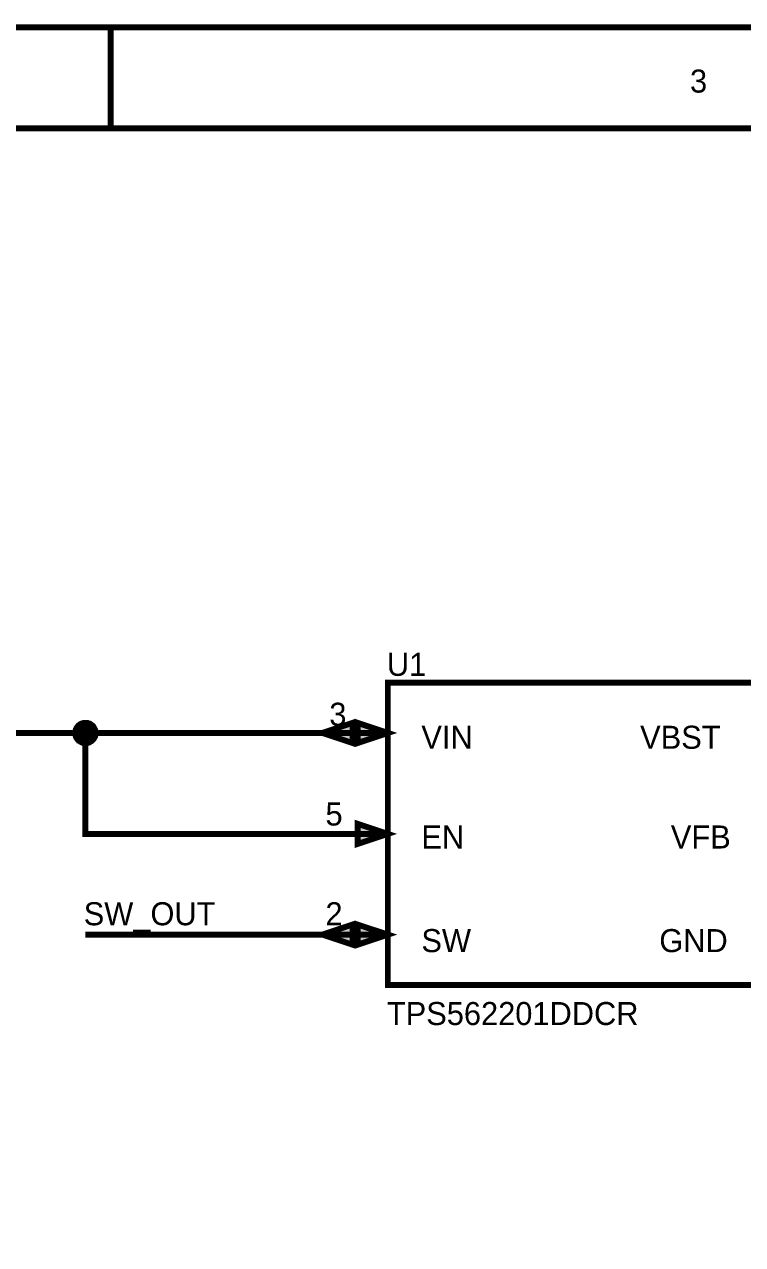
# Model space of a CAD drawing. Header units: inches. Extents: x 0 to 9.5, y -0.61 to 7.51.
# Drawn here: x 4.579 to 6.004, y 5.085 to 7.506 of the extents above; entities that cross this region are included whole.
import ezdxf

# ---------------------------------------------------------------- set-up
doc = ezdxf.new("R2010")
doc.units = ezdxf.units.IN
doc.header["$MEASUREMENT"] = 0
doc.layers.add('Sheet', color=255, linetype='Continuous')

msp = doc.modelspace()

# ---------------------------------------------------------------- linework, layer by layer
at = {"layer": 'Sheet'}
for points, const_width in [([(0.0014, 7.5), (9.499, 7.5), (9.499, 0), (0.0014, 0), (0.0014, 7.5)], 0.0118), ([(0.0014, 7.5), (0.0014, 0), (9.499, 0), (9.499, 7.5), (0.0014, 7.5), (0.0014, 7.5)], 0.0039), ([(0.2012, 7.2997), (9.2992, 7.2997), (9.2992, 0.1999), (0.2012, 0.1999), (0.2012, 7.2997)], 0.0118), ([(0.2012, 7.2997), (0.2012, 0.1999), (9.2992, 0.1999), (9.2992, 7.2997), (0.2012, 7.2997), (0.2012, 7.2997)], 0.0039), ([(5.3, 6.1999), (6.0997, 6.1999), (6.0997, 5.5998), (5.3, 5.5998), (5.3, 6.1999)], 0.0118), ([(5.3, 6.1999), (5.3, 5.5998), (6.0997, 5.5998), (6.0997, 6.1999), (5.3, 6.1999), (5.3, 6.1999)], 0.0039), ([(5.23, 6.1199), (5.23, 6.0799), (5.1701, 6.0999), (5.23, 6.1199)], 0.0118), ([(5.24, 6.1199), (5.3, 6.0999), (5.24, 6.0799), (5.24, 6.1199)], 0.0118), ([(5.23, 6.1199), (5.23, 6.0799), (5.1701, 6.0999), (5.23, 6.1199)], 0.0039), ([(5.24, 6.1199), (5.3, 6.0999), (5.24, 6.0799), (5.24, 6.1199)], 0.0039), ([(5.24, 5.9196), (5.3, 5.8996), (5.24, 5.8796), (5.24, 5.9196)], 0.0118), ([(5.24, 5.9196), (5.3, 5.8996), (5.24, 5.8796), (5.24, 5.9196)], 0.0039), ([(5.23, 5.7197), (5.23, 5.6797), (5.1701, 5.6997), (5.23, 5.7197)], 0.0118), ([(5.23, 5.7197), (5.23, 5.6797), (5.1701, 5.6997), (5.23, 5.7197)], 0.0039), ([(5.24, 5.7197), (5.3, 5.6997), (5.24, 5.6797), (5.24, 5.7197)], 0.0118), ([(5.24, 5.7197), (5.3, 5.6997), (5.24, 5.6797), (5.24, 5.7197)], 0.0039)]:
    msp.add_lwpolyline(points, close=True, dxfattribs=dict(at, const_width=const_width))
for points, const_width in [([(4.75, 7.5), (4.75, 7.2997)], 0.0118), ([(4.6801, 6.0999), (4.6801, 6.1009), (4.6801, 6.1018), (4.6801, 6.1028), (4.6805, 6.1037), (4.6805, 6.1047), (4.681, 6.1056), (4.6815, 6.1066), (4.6815, 6.1076), (4.682, 6.1085), (4.6824, 6.1095), (4.6829, 6.1104), (4.6834, 6.1109), (4.6839, 6.1118), (4.6848, 6.1128), (4.6853, 6.1133), (4.6858, 6.1142), (4.6867, 6.1147), (4.6872, 6.1152), (4.6882, 6.1161), (4.6891, 6.1166), (4.6896, 6.1171), (4.6905, 6.1175), (4.6915, 6.118), (4.6924, 6.1185), (4.6934, 6.1185), (4.6943, 6.119), (4.6953, 6.1194), (4.6962, 6.1194), (4.6972, 6.1199), (4.6981, 6.1199), (4.6991, 6.1199), (4.7, 6.1199)], 0.0118), ([(4.6801, 6.0999), (4.6801, 6.1009), (4.6801, 6.1018), (4.6801, 6.1028), (4.6805, 6.1037), (4.6805, 6.1047), (4.681, 6.1056), (4.6815, 6.1066), (4.6815, 6.1076), (4.682, 6.1085), (4.6824, 6.1095), (4.6829, 6.1104), (4.6834, 6.1109), (4.6839, 6.1118), (4.6848, 6.1128), (4.6853, 6.1133), (4.6858, 6.1142), (4.6867, 6.1147), (4.6872, 6.1152), (4.6882, 6.1161), (4.6891, 6.1166), (4.6896, 6.1171), (4.6905, 6.1175), (4.6915, 6.118), (4.6924, 6.1185), (4.6934, 6.1185), (4.6943, 6.119), (4.6953, 6.1194), (4.6962, 6.1194), (4.6972, 6.1199), (4.6981, 6.1199), (4.6991, 6.1199), (4.7, 6.1199)], 0.0118), ([(4.6801, 6.0999), (4.6801, 6.1009), (4.6801, 6.1018), (4.6801, 6.1028), (4.6805, 6.1037), (4.6805, 6.1047), (4.681, 6.1056), (4.6815, 6.1066), (4.6815, 6.1076), (4.682, 6.1085), (4.6824, 6.1095), (4.6829, 6.1104), (4.6834, 6.1109), (4.6839, 6.1118), (4.6848, 6.1128), (4.6853, 6.1133), (4.6858, 6.1142), (4.6867, 6.1147), (4.6872, 6.1152), (4.6882, 6.1161), (4.6891, 6.1166), (4.6896, 6.1171), (4.6905, 6.1175), (4.6915, 6.118), (4.6924, 6.1185), (4.6934, 6.1185), (4.6943, 6.119), (4.6953, 6.1194), (4.6962, 6.1194), (4.6972, 6.1199), (4.6981, 6.1199), (4.6991, 6.1199), (4.7, 6.1199)], 0.0118), ([(4.6801, 6.0999), (4.6801, 6.1009), (4.6801, 6.1018), (4.6801, 6.1028), (4.6805, 6.1037), (4.6805, 6.1047), (4.681, 6.1056), (4.6815, 6.1066), (4.6815, 6.1076), (4.682, 6.1085), (4.6824, 6.1095), (4.6829, 6.1104), (4.6834, 6.1109), (4.6839, 6.1118), (4.6848, 6.1128), (4.6853, 6.1133), (4.6858, 6.1142), (4.6867, 6.1147), (4.6872, 6.1152), (4.6882, 6.1161), (4.6891, 6.1166), (4.6896, 6.1171), (4.6905, 6.1175), (4.6915, 6.118), (4.6924, 6.1185), (4.6934, 6.1185), (4.6943, 6.119), (4.6953, 6.1194), (4.6962, 6.1194), (4.6972, 6.1199), (4.6981, 6.1199), (4.6991, 6.1199), (4.7, 6.1199)], 0.0118), ([(4.7, 6.1199), (4.7, 6.1199)], 0.0118), ([(4.7, 6.1199), (4.701, 6.1199), (4.7019, 6.1199), (4.7034, 6.1199), (4.7043, 6.1194), (4.7053, 6.1194), (4.7062, 6.119), (4.7072, 6.1185), (4.7081, 6.1185), (4.7091, 6.118), (4.7096, 6.1175), (4.7105, 6.1171), (4.7115, 6.1166), (4.7119, 6.1161), (4.7129, 6.1152), (4.7138, 6.1147), (4.7143, 6.1142), (4.7148, 6.1133), (4.7157, 6.1128), (4.7162, 6.1118), (4.7167, 6.1109), (4.7172, 6.1104), (4.7176, 6.1095), (4.7181, 6.1085), (4.7186, 6.1076), (4.7191, 6.1066), (4.7191, 6.1056), (4.7196, 6.1047), (4.7196, 6.1037), (4.72, 6.1028), (4.72, 6.1018), (4.72, 6.1009), (4.72, 6.0999)], 0.0118), ([(4.7, 6.1199), (4.7, 6.1199)], 0.0118), ([(4.7, 6.1199), (4.701, 6.1199), (4.7019, 6.1199), (4.7034, 6.1199), (4.7043, 6.1194), (4.7053, 6.1194), (4.7062, 6.119), (4.7072, 6.1185), (4.7081, 6.1185), (4.7091, 6.118), (4.7096, 6.1175), (4.7105, 6.1171), (4.7115, 6.1166), (4.7119, 6.1161), (4.7129, 6.1152), (4.7138, 6.1147), (4.7143, 6.1142), (4.7148, 6.1133), (4.7157, 6.1128), (4.7162, 6.1118), (4.7167, 6.1109), (4.7172, 6.1104), (4.7176, 6.1095), (4.7181, 6.1085), (4.7186, 6.1076), (4.7191, 6.1066), (4.7191, 6.1056), (4.7196, 6.1047), (4.7196, 6.1037), (4.72, 6.1028), (4.72, 6.1018), (4.72, 6.1009), (4.72, 6.0999)], 0.0118), ([(4.7, 6.1199), (4.7, 6.1199)], 0.0118), ([(4.7, 6.1199), (4.701, 6.1199), (4.7019, 6.1199), (4.7034, 6.1199), (4.7043, 6.1194), (4.7053, 6.1194), (4.7062, 6.119), (4.7072, 6.1185), (4.7081, 6.1185), (4.7091, 6.118), (4.7096, 6.1175), (4.7105, 6.1171), (4.7115, 6.1166), (4.7119, 6.1161), (4.7129, 6.1152), (4.7138, 6.1147), (4.7143, 6.1142), (4.7148, 6.1133), (4.7157, 6.1128), (4.7162, 6.1118), (4.7167, 6.1109), (4.7172, 6.1104), (4.7176, 6.1095), (4.7181, 6.1085), (4.7186, 6.1076), (4.7191, 6.1066), (4.7191, 6.1056), (4.7196, 6.1047), (4.7196, 6.1037), (4.72, 6.1028), (4.72, 6.1018), (4.72, 6.1009), (4.72, 6.0999)], 0.0118), ([(4.7, 6.1199), (4.7, 6.1199)], 0.0118), ([(4.7, 6.1199), (4.701, 6.1199), (4.7019, 6.1199), (4.7034, 6.1199), (4.7043, 6.1194), (4.7053, 6.1194), (4.7062, 6.119), (4.7072, 6.1185), (4.7081, 6.1185), (4.7091, 6.118), (4.7096, 6.1175), (4.7105, 6.1171), (4.7115, 6.1166), (4.7119, 6.1161), (4.7129, 6.1152), (4.7138, 6.1147), (4.7143, 6.1142), (4.7148, 6.1133), (4.7157, 6.1128), (4.7162, 6.1118), (4.7167, 6.1109), (4.7172, 6.1104), (4.7176, 6.1095), (4.7181, 6.1085), (4.7186, 6.1076), (4.7191, 6.1066), (4.7191, 6.1056), (4.7196, 6.1047), (4.7196, 6.1037), (4.72, 6.1028), (4.72, 6.1018), (4.72, 6.1009), (4.72, 6.0999)], 0.0118), ([(4.7, 6.0999), (4.2005, 6.0999), (3.8004, 6.0999), (3.5007, 6.0999)], 0.0118), ([(4.7, 6.0799), (4.6991, 6.0799), (4.6981, 6.0799), (4.6972, 6.0799), (4.6962, 6.0804), (4.6953, 6.0804), (4.6943, 6.0809), (4.6934, 6.0809), (4.6924, 6.0814), (4.6915, 6.0819), (4.6905, 6.0823), (4.6896, 6.0828), (4.6891, 6.0833), (4.6882, 6.0838), (4.6872, 6.0842), (4.6867, 6.0852), (4.6858, 6.0857), (4.6853, 6.0861), (4.6848, 6.0871), (4.6839, 6.088), (4.6834, 6.0885), (4.6829, 6.0895), (4.6824, 6.0904), (4.682, 6.0909), (4.6815, 6.0918), (4.6815, 6.0928), (4.681, 6.0938), (4.6805, 6.0947), (4.6805, 6.0957), (4.6801, 6.0966), (4.6801, 6.098), (4.6801, 6.099), (4.6801, 6.0999)], 0.0118), ([(4.6801, 6.0999), (4.6801, 6.0999)], 0.0118), ([(4.7, 6.0799), (4.6991, 6.0799), (4.6981, 6.0799), (4.6972, 6.0799), (4.6962, 6.0804), (4.6953, 6.0804), (4.6943, 6.0809), (4.6934, 6.0809), (4.6924, 6.0814), (4.6915, 6.0819), (4.6905, 6.0823), (4.6896, 6.0828), (4.6891, 6.0833), (4.6882, 6.0838), (4.6872, 6.0842), (4.6867, 6.0852), (4.6858, 6.0857), (4.6853, 6.0861), (4.6848, 6.0871), (4.6839, 6.088), (4.6834, 6.0885), (4.6829, 6.0895), (4.6824, 6.0904), (4.682, 6.0909), (4.6815, 6.0918), (4.6815, 6.0928), (4.681, 6.0938), (4.6805, 6.0947), (4.6805, 6.0957), (4.6801, 6.0966), (4.6801, 6.098), (4.6801, 6.099), (4.6801, 6.0999)], 0.0118), ([(4.6801, 6.0999), (4.6801, 6.0999)], 0.0118), ([(4.7, 6.0799), (4.6991, 6.0799), (4.6981, 6.0799), (4.6972, 6.0799), (4.6962, 6.0804), (4.6953, 6.0804), (4.6943, 6.0809), (4.6934, 6.0809), (4.6924, 6.0814), (4.6915, 6.0819), (4.6905, 6.0823), (4.6896, 6.0828), (4.6891, 6.0833), (4.6882, 6.0838), (4.6872, 6.0842), (4.6867, 6.0852), (4.6858, 6.0857), (4.6853, 6.0861), (4.6848, 6.0871), (4.6839, 6.088), (4.6834, 6.0885), (4.6829, 6.0895), (4.6824, 6.0904), (4.682, 6.0909), (4.6815, 6.0918), (4.6815, 6.0928), (4.681, 6.0938), (4.6805, 6.0947), (4.6805, 6.0957), (4.6801, 6.0966), (4.6801, 6.098), (4.6801, 6.099), (4.6801, 6.0999)], 0.0118), ([(4.6801, 6.0999), (4.6801, 6.0999)], 0.0118), ([(4.7, 6.0799), (4.6991, 6.0799), (4.6981, 6.0799), (4.6972, 6.0799), (4.6962, 6.0804), (4.6953, 6.0804), (4.6943, 6.0809), (4.6934, 6.0809), (4.6924, 6.0814), (4.6915, 6.0819), (4.6905, 6.0823), (4.6896, 6.0828), (4.6891, 6.0833), (4.6882, 6.0838), (4.6872, 6.0842), (4.6867, 6.0852), (4.6858, 6.0857), (4.6853, 6.0861), (4.6848, 6.0871), (4.6839, 6.088), (4.6834, 6.0885), (4.6829, 6.0895), (4.6824, 6.0904), (4.682, 6.0909), (4.6815, 6.0918), (4.6815, 6.0928), (4.681, 6.0938), (4.6805, 6.0947), (4.6805, 6.0957), (4.6801, 6.0966), (4.6801, 6.098), (4.6801, 6.099), (4.6801, 6.0999)], 0.0118), ([(4.6801, 6.0999), (4.6801, 6.0999)], 0.0118), ([(4.6801, 6.0999), (4.6801, 6.1009), (4.6801, 6.1018), (4.6801, 6.1028), (4.6805, 6.1037), (4.6805, 6.1047), (4.681, 6.1056), (4.6815, 6.1066), (4.6815, 6.1076), (4.682, 6.1085), (4.6824, 6.1095), (4.6829, 6.1104), (4.6834, 6.1109), (4.6839, 6.1118), (4.6848, 6.1128), (4.6853, 6.1133), (4.6858, 6.1142), (4.6867, 6.1147), (4.6872, 6.1152), (4.6882, 6.1161), (4.6891, 6.1166), (4.6896, 6.1171), (4.6905, 6.1175), (4.6915, 6.118), (4.6924, 6.1185), (4.6934, 6.1185), (4.6943, 6.119), (4.6953, 6.1194), (4.6962, 6.1194), (4.6972, 6.1199), (4.6981, 6.1199), (4.6991, 6.1199), (4.7, 6.1199)], 0.0039), ([(4.6801, 6.0999), (4.6801, 6.1009), (4.6801, 6.1018), (4.6801, 6.1028), (4.6805, 6.1037), (4.6805, 6.1047), (4.681, 6.1056), (4.6815, 6.1066), (4.6815, 6.1076), (4.682, 6.1085), (4.6824, 6.1095), (4.6829, 6.1104), (4.6834, 6.1109), (4.6839, 6.1118), (4.6848, 6.1128), (4.6853, 6.1133), (4.6858, 6.1142), (4.6867, 6.1147), (4.6872, 6.1152), (4.6882, 6.1161), (4.6891, 6.1166), (4.6896, 6.1171), (4.6905, 6.1175), (4.6915, 6.118), (4.6924, 6.1185), (4.6934, 6.1185), (4.6943, 6.119), (4.6953, 6.1194), (4.6962, 6.1194), (4.6972, 6.1199), (4.6981, 6.1199), (4.6991, 6.1199), (4.7, 6.1199)], 0.0039), ([(4.6801, 6.0999), (4.6801, 6.1009), (4.6801, 6.1018), (4.6801, 6.1028), (4.6805, 6.1037), (4.6805, 6.1047), (4.681, 6.1056), (4.6815, 6.1066), (4.6815, 6.1076), (4.682, 6.1085), (4.6824, 6.1095), (4.6829, 6.1104), (4.6834, 6.1109), (4.6839, 6.1118), (4.6848, 6.1128), (4.6853, 6.1133), (4.6858, 6.1142), (4.6867, 6.1147), (4.6872, 6.1152), (4.6882, 6.1161), (4.6891, 6.1166), (4.6896, 6.1171), (4.6905, 6.1175), (4.6915, 6.118), (4.6924, 6.1185), (4.6934, 6.1185), (4.6943, 6.119), (4.6953, 6.1194), (4.6962, 6.1194), (4.6972, 6.1199), (4.6981, 6.1199), (4.6991, 6.1199), (4.7, 6.1199)], 0.0039), ([(4.6801, 6.0999), (4.6801, 6.1009), (4.6801, 6.1018), (4.6801, 6.1028), (4.6805, 6.1037), (4.6805, 6.1047), (4.681, 6.1056), (4.6815, 6.1066), (4.6815, 6.1076), (4.682, 6.1085), (4.6824, 6.1095), (4.6829, 6.1104), (4.6834, 6.1109), (4.6839, 6.1118), (4.6848, 6.1128), (4.6853, 6.1133), (4.6858, 6.1142), (4.6867, 6.1147), (4.6872, 6.1152), (4.6882, 6.1161), (4.6891, 6.1166), (4.6896, 6.1171), (4.6905, 6.1175), (4.6915, 6.118), (4.6924, 6.1185), (4.6934, 6.1185), (4.6943, 6.119), (4.6953, 6.1194), (4.6962, 6.1194), (4.6972, 6.1199), (4.6981, 6.1199), (4.6991, 6.1199), (4.7, 6.1199)], 0.0039), ([(4.7, 6.0799), (4.6991, 6.0799), (4.6981, 6.0799), (4.6972, 6.0799), (4.6962, 6.0804), (4.6953, 6.0804), (4.6943, 6.0809), (4.6934, 6.0809), (4.6924, 6.0814), (4.6915, 6.0819), (4.6905, 6.0823), (4.6896, 6.0828), (4.6891, 6.0833), (4.6882, 6.0838), (4.6872, 6.0842), (4.6867, 6.0852), (4.6858, 6.0857), (4.6853, 6.0861), (4.6848, 6.0871), (4.6839, 6.088), (4.6834, 6.0885), (4.6829, 6.0895), (4.6824, 6.0904), (4.682, 6.0909), (4.6815, 6.0918), (4.6815, 6.0928), (4.681, 6.0938), (4.6805, 6.0947), (4.6805, 6.0957), (4.6801, 6.0966), (4.6801, 6.098), (4.6801, 6.099), (4.6801, 6.0999)], 0.0039), ([(4.6801, 6.0999), (4.6801, 6.0999)], 0.0039), ([(4.7, 6.0799), (4.6991, 6.0799), (4.6981, 6.0799), (4.6972, 6.0799), (4.6962, 6.0804), (4.6953, 6.0804), (4.6943, 6.0809), (4.6934, 6.0809), (4.6924, 6.0814), (4.6915, 6.0819), (4.6905, 6.0823), (4.6896, 6.0828), (4.6891, 6.0833), (4.6882, 6.0838), (4.6872, 6.0842), (4.6867, 6.0852), (4.6858, 6.0857), (4.6853, 6.0861), (4.6848, 6.0871), (4.6839, 6.088), (4.6834, 6.0885), (4.6829, 6.0895), (4.6824, 6.0904), (4.682, 6.0909), (4.6815, 6.0918), (4.6815, 6.0928), (4.681, 6.0938), (4.6805, 6.0947), (4.6805, 6.0957), (4.6801, 6.0966), (4.6801, 6.098), (4.6801, 6.099), (4.6801, 6.0999)], 0.0039), ([(4.6801, 6.0999), (4.6801, 6.0999)], 0.0039), ([(4.7, 6.0799), (4.6991, 6.0799), (4.6981, 6.0799), (4.6972, 6.0799), (4.6962, 6.0804), (4.6953, 6.0804), (4.6943, 6.0809), (4.6934, 6.0809), (4.6924, 6.0814), (4.6915, 6.0819), (4.6905, 6.0823), (4.6896, 6.0828), (4.6891, 6.0833), (4.6882, 6.0838), (4.6872, 6.0842), (4.6867, 6.0852), (4.6858, 6.0857), (4.6853, 6.0861), (4.6848, 6.0871), (4.6839, 6.088), (4.6834, 6.0885), (4.6829, 6.0895), (4.6824, 6.0904), (4.682, 6.0909), (4.6815, 6.0918), (4.6815, 6.0928), (4.681, 6.0938), (4.6805, 6.0947), (4.6805, 6.0957), (4.6801, 6.0966), (4.6801, 6.098), (4.6801, 6.099), (4.6801, 6.0999)], 0.0039), ([(4.6801, 6.0999), (4.6801, 6.0999)], 0.0039), ([(4.7, 6.0799), (4.6991, 6.0799), (4.6981, 6.0799), (4.6972, 6.0799), (4.6962, 6.0804), (4.6953, 6.0804), (4.6943, 6.0809), (4.6934, 6.0809), (4.6924, 6.0814), (4.6915, 6.0819), (4.6905, 6.0823), (4.6896, 6.0828), (4.6891, 6.0833), (4.6882, 6.0838), (4.6872, 6.0842), (4.6867, 6.0852), (4.6858, 6.0857), (4.6853, 6.0861), (4.6848, 6.0871), (4.6839, 6.088), (4.6834, 6.0885), (4.6829, 6.0895), (4.6824, 6.0904), (4.682, 6.0909), (4.6815, 6.0918), (4.6815, 6.0928), (4.681, 6.0938), (4.6805, 6.0947), (4.6805, 6.0957), (4.6801, 6.0966), (4.6801, 6.098), (4.6801, 6.099), (4.6801, 6.0999)], 0.0039), ([(4.6801, 6.0999), (4.6801, 6.0999)], 0.0039), ([(4.72, 6.0999), (4.72, 6.099), (4.72, 6.098), (4.72, 6.0966), (4.7196, 6.0957), (4.7196, 6.0947), (4.7191, 6.0938), (4.7191, 6.0928), (4.7186, 6.0918), (4.7181, 6.0909), (4.7176, 6.0904), (4.7172, 6.0895), (4.7167, 6.0885), (4.7162, 6.088), (4.7157, 6.0871), (4.7148, 6.0861), (4.7143, 6.0857), (4.7138, 6.0852), (4.7129, 6.0842), (4.7119, 6.0838), (4.7115, 6.0833), (4.7105, 6.0828), (4.7096, 6.0823), (4.7091, 6.0819), (4.7081, 6.0814), (4.7072, 6.0809), (4.7062, 6.0809), (4.7053, 6.0804), (4.7043, 6.0804), (4.7034, 6.0799), (4.7019, 6.0799), (4.701, 6.0799), (4.7, 6.0799)], 0.0118), ([(5.1002, 5.8996), (4.7, 5.8996), (4.7, 6.0999), (5.1002, 6.0999)], 0.0118), ([(4.72, 6.0999), (4.72, 6.099), (4.72, 6.098), (4.72, 6.0966), (4.7196, 6.0957), (4.7196, 6.0947), (4.7191, 6.0938), (4.7191, 6.0928), (4.7186, 6.0918), (4.7181, 6.0909), (4.7176, 6.0904), (4.7172, 6.0895), (4.7167, 6.0885), (4.7162, 6.088), (4.7157, 6.0871), (4.7148, 6.0861), (4.7143, 6.0857), (4.7138, 6.0852), (4.7129, 6.0842), (4.7119, 6.0838), (4.7115, 6.0833), (4.7105, 6.0828), (4.7096, 6.0823), (4.7091, 6.0819), (4.7081, 6.0814), (4.7072, 6.0809), (4.7062, 6.0809), (4.7053, 6.0804), (4.7043, 6.0804), (4.7034, 6.0799), (4.7019, 6.0799), (4.701, 6.0799), (4.7, 6.0799)], 0.0118), ([(4.72, 6.0999), (4.72, 6.099), (4.72, 6.098), (4.72, 6.0966), (4.7196, 6.0957), (4.7196, 6.0947), (4.7191, 6.0938), (4.7191, 6.0928), (4.7186, 6.0918), (4.7181, 6.0909), (4.7176, 6.0904), (4.7172, 6.0895), (4.7167, 6.0885), (4.7162, 6.088), (4.7157, 6.0871), (4.7148, 6.0861), (4.7143, 6.0857), (4.7138, 6.0852), (4.7129, 6.0842), (4.7119, 6.0838), (4.7115, 6.0833), (4.7105, 6.0828), (4.7096, 6.0823), (4.7091, 6.0819), (4.7081, 6.0814), (4.7072, 6.0809), (4.7062, 6.0809), (4.7053, 6.0804), (4.7043, 6.0804), (4.7034, 6.0799), (4.7019, 6.0799), (4.701, 6.0799), (4.7, 6.0799)], 0.0118), ([(4.72, 6.0999), (4.72, 6.099), (4.72, 6.098), (4.72, 6.0966), (4.7196, 6.0957), (4.7196, 6.0947), (4.7191, 6.0938), (4.7191, 6.0928), (4.7186, 6.0918), (4.7181, 6.0909), (4.7176, 6.0904), (4.7172, 6.0895), (4.7167, 6.0885), (4.7162, 6.088), (4.7157, 6.0871), (4.7148, 6.0861), (4.7143, 6.0857), (4.7138, 6.0852), (4.7129, 6.0842), (4.7119, 6.0838), (4.7115, 6.0833), (4.7105, 6.0828), (4.7096, 6.0823), (4.7091, 6.0819), (4.7081, 6.0814), (4.7072, 6.0809), (4.7062, 6.0809), (4.7053, 6.0804), (4.7043, 6.0804), (4.7034, 6.0799), (4.7019, 6.0799), (4.701, 6.0799), (4.7, 6.0799)], 0.0118), ([(4.7, 6.1199), (4.7, 6.1199)], 0.0039), ([(4.7, 6.1199), (4.701, 6.1199), (4.7019, 6.1199), (4.7034, 6.1199), (4.7043, 6.1194), (4.7053, 6.1194), (4.7062, 6.119), (4.7072, 6.1185), (4.7081, 6.1185), (4.7091, 6.118), (4.7096, 6.1175), (4.7105, 6.1171), (4.7115, 6.1166), (4.7119, 6.1161), (4.7129, 6.1152), (4.7138, 6.1147), (4.7143, 6.1142), (4.7148, 6.1133), (4.7157, 6.1128), (4.7162, 6.1118), (4.7167, 6.1109), (4.7172, 6.1104), (4.7176, 6.1095), (4.7181, 6.1085), (4.7186, 6.1076), (4.7191, 6.1066), (4.7191, 6.1056), (4.7196, 6.1047), (4.7196, 6.1037), (4.72, 6.1028), (4.72, 6.1018), (4.72, 6.1009), (4.72, 6.0999)], 0.0039), ([(4.7, 6.1199), (4.7, 6.1199)], 0.0039), ([(4.7, 6.1199), (4.701, 6.1199), (4.7019, 6.1199), (4.7034, 6.1199), (4.7043, 6.1194), (4.7053, 6.1194), (4.7062, 6.119), (4.7072, 6.1185), (4.7081, 6.1185), (4.7091, 6.118), (4.7096, 6.1175), (4.7105, 6.1171), (4.7115, 6.1166), (4.7119, 6.1161), (4.7129, 6.1152), (4.7138, 6.1147), (4.7143, 6.1142), (4.7148, 6.1133), (4.7157, 6.1128), (4.7162, 6.1118), (4.7167, 6.1109), (4.7172, 6.1104), (4.7176, 6.1095), (4.7181, 6.1085), (4.7186, 6.1076), (4.7191, 6.1066), (4.7191, 6.1056), (4.7196, 6.1047), (4.7196, 6.1037), (4.72, 6.1028), (4.72, 6.1018), (4.72, 6.1009), (4.72, 6.0999)], 0.0039), ([(4.7, 6.1199), (4.7, 6.1199)], 0.0039), ([(4.7, 6.1199), (4.701, 6.1199), (4.7019, 6.1199), (4.7034, 6.1199), (4.7043, 6.1194), (4.7053, 6.1194), (4.7062, 6.119), (4.7072, 6.1185), (4.7081, 6.1185), (4.7091, 6.118), (4.7096, 6.1175), (4.7105, 6.1171), (4.7115, 6.1166), (4.7119, 6.1161), (4.7129, 6.1152), (4.7138, 6.1147), (4.7143, 6.1142), (4.7148, 6.1133), (4.7157, 6.1128), (4.7162, 6.1118), (4.7167, 6.1109), (4.7172, 6.1104), (4.7176, 6.1095), (4.7181, 6.1085), (4.7186, 6.1076), (4.7191, 6.1066), (4.7191, 6.1056), (4.7196, 6.1047), (4.7196, 6.1037), (4.72, 6.1028), (4.72, 6.1018), (4.72, 6.1009), (4.72, 6.0999)], 0.0039), ([(4.7, 6.1199), (4.7, 6.1199)], 0.0039), ([(4.7, 6.1199), (4.701, 6.1199), (4.7019, 6.1199), (4.7034, 6.1199), (4.7043, 6.1194), (4.7053, 6.1194), (4.7062, 6.119), (4.7072, 6.1185), (4.7081, 6.1185), (4.7091, 6.118), (4.7096, 6.1175), (4.7105, 6.1171), (4.7115, 6.1166), (4.7119, 6.1161), (4.7129, 6.1152), (4.7138, 6.1147), (4.7143, 6.1142), (4.7148, 6.1133), (4.7157, 6.1128), (4.7162, 6.1118), (4.7167, 6.1109), (4.7172, 6.1104), (4.7176, 6.1095), (4.7181, 6.1085), (4.7186, 6.1076), (4.7191, 6.1066), (4.7191, 6.1056), (4.7196, 6.1047), (4.7196, 6.1037), (4.72, 6.1028), (4.72, 6.1018), (4.72, 6.1009), (4.72, 6.0999)], 0.0039), ([(4.72, 6.0999), (4.72, 6.099), (4.72, 6.098), (4.72, 6.0966), (4.7196, 6.0957), (4.7196, 6.0947), (4.7191, 6.0938), (4.7191, 6.0928), (4.7186, 6.0918), (4.7181, 6.0909), (4.7176, 6.0904), (4.7172, 6.0895), (4.7167, 6.0885), (4.7162, 6.088), (4.7157, 6.0871), (4.7148, 6.0861), (4.7143, 6.0857), (4.7138, 6.0852), (4.7129, 6.0842), (4.7119, 6.0838), (4.7115, 6.0833), (4.7105, 6.0828), (4.7096, 6.0823), (4.7091, 6.0819), (4.7081, 6.0814), (4.7072, 6.0809), (4.7062, 6.0809), (4.7053, 6.0804), (4.7043, 6.0804), (4.7034, 6.0799), (4.7019, 6.0799), (4.701, 6.0799), (4.7, 6.0799)], 0.0039), ([(4.72, 6.0999), (4.72, 6.099), (4.72, 6.098), (4.72, 6.0966), (4.7196, 6.0957), (4.7196, 6.0947), (4.7191, 6.0938), (4.7191, 6.0928), (4.7186, 6.0918), (4.7181, 6.0909), (4.7176, 6.0904), (4.7172, 6.0895), (4.7167, 6.0885), (4.7162, 6.088), (4.7157, 6.0871), (4.7148, 6.0861), (4.7143, 6.0857), (4.7138, 6.0852), (4.7129, 6.0842), (4.7119, 6.0838), (4.7115, 6.0833), (4.7105, 6.0828), (4.7096, 6.0823), (4.7091, 6.0819), (4.7081, 6.0814), (4.7072, 6.0809), (4.7062, 6.0809), (4.7053, 6.0804), (4.7043, 6.0804), (4.7034, 6.0799), (4.7019, 6.0799), (4.701, 6.0799), (4.7, 6.0799)], 0.0039), ([(4.72, 6.0999), (4.72, 6.099), (4.72, 6.098), (4.72, 6.0966), (4.7196, 6.0957), (4.7196, 6.0947), (4.7191, 6.0938), (4.7191, 6.0928), (4.7186, 6.0918), (4.7181, 6.0909), (4.7176, 6.0904), (4.7172, 6.0895), (4.7167, 6.0885), (4.7162, 6.088), (4.7157, 6.0871), (4.7148, 6.0861), (4.7143, 6.0857), (4.7138, 6.0852), (4.7129, 6.0842), (4.7119, 6.0838), (4.7115, 6.0833), (4.7105, 6.0828), (4.7096, 6.0823), (4.7091, 6.0819), (4.7081, 6.0814), (4.7072, 6.0809), (4.7062, 6.0809), (4.7053, 6.0804), (4.7043, 6.0804), (4.7034, 6.0799), (4.7019, 6.0799), (4.701, 6.0799), (4.7, 6.0799)], 0.0039), ([(4.72, 6.0999), (4.72, 6.099), (4.72, 6.098), (4.72, 6.0966), (4.7196, 6.0957), (4.7196, 6.0947), (4.7191, 6.0938), (4.7191, 6.0928), (4.7186, 6.0918), (4.7181, 6.0909), (4.7176, 6.0904), (4.7172, 6.0895), (4.7167, 6.0885), (4.7162, 6.088), (4.7157, 6.0871), (4.7148, 6.0861), (4.7143, 6.0857), (4.7138, 6.0852), (4.7129, 6.0842), (4.7119, 6.0838), (4.7115, 6.0833), (4.7105, 6.0828), (4.7096, 6.0823), (4.7091, 6.0819), (4.7081, 6.0814), (4.7072, 6.0809), (4.7062, 6.0809), (4.7053, 6.0804), (4.7043, 6.0804), (4.7034, 6.0799), (4.7019, 6.0799), (4.701, 6.0799), (4.7, 6.0799)], 0.0039), ([(4.72, 6.0999), (4.72, 6.0999), (4.72, 6.0999), (4.72, 6.0999), (4.72, 6.0999), (4.72, 6.0999), (4.72, 6.0999), (4.72, 6.0999), (4.72, 6.0999), (4.72, 6.0999), (4.72, 6.0999), (4.72, 6.0999), (4.72, 6.0999), (4.72, 6.0999), (4.72, 6.0999), (4.72, 6.0999), (4.72, 6.0999), (4.72, 6.0999), (4.72, 6.0999), (4.72, 6.0999), (4.72, 6.0999), (4.72, 6.0999), (4.72, 6.0999), (4.72, 6.0999), (4.72, 6.0999), (4.72, 6.0999), (4.72, 6.0999), (4.72, 6.0999), (4.72, 6.0999), (4.72, 6.0999), (4.72, 6.0999), (4.72, 6.0999), (4.72, 6.0999)], 0.0118), ([(4.72, 6.0999), (4.72, 6.0999)], 0.0118), ([(4.72, 6.0999), (4.72, 6.0999), (4.72, 6.0999), (4.72, 6.0999), (4.72, 6.0999), (4.72, 6.0999), (4.72, 6.0999), (4.72, 6.0999), (4.72, 6.0999), (4.72, 6.0999), (4.72, 6.0999), (4.72, 6.0999), (4.72, 6.0999), (4.72, 6.0999), (4.72, 6.0999), (4.72, 6.0999), (4.72, 6.0999), (4.72, 6.0999), (4.72, 6.0999), (4.72, 6.0999), (4.72, 6.0999), (4.72, 6.0999), (4.72, 6.0999), (4.72, 6.0999), (4.72, 6.0999), (4.72, 6.0999), (4.72, 6.0999), (4.72, 6.0999), (4.72, 6.0999), (4.72, 6.0999), (4.72, 6.0999), (4.72, 6.0999), (4.72, 6.0999)], 0.0118), ([(4.72, 6.0999), (4.72, 6.0999)], 0.0118), ([(4.72, 6.0999), (4.72, 6.0999), (4.72, 6.0999), (4.72, 6.0999), (4.72, 6.0999), (4.72, 6.0999), (4.72, 6.0999), (4.72, 6.0999), (4.72, 6.0999), (4.72, 6.0999), (4.72, 6.0999), (4.72, 6.0999), (4.72, 6.0999), (4.72, 6.0999), (4.72, 6.0999), (4.72, 6.0999), (4.72, 6.0999), (4.72, 6.0999), (4.72, 6.0999), (4.72, 6.0999), (4.72, 6.0999), (4.72, 6.0999), (4.72, 6.0999), (4.72, 6.0999), (4.72, 6.0999), (4.72, 6.0999), (4.72, 6.0999), (4.72, 6.0999), (4.72, 6.0999), (4.72, 6.0999), (4.72, 6.0999), (4.72, 6.0999), (4.72, 6.0999)], 0.0118), ([(4.72, 6.0999), (4.72, 6.0999)], 0.0118), ([(4.72, 6.0999), (4.72, 6.0999), (4.72, 6.0999), (4.72, 6.0999), (4.72, 6.0999), (4.72, 6.0999), (4.72, 6.0999), (4.72, 6.0999), (4.72, 6.0999), (4.72, 6.0999), (4.72, 6.0999), (4.72, 6.0999), (4.72, 6.0999), (4.72, 6.0999), (4.72, 6.0999), (4.72, 6.0999), (4.72, 6.0999), (4.72, 6.0999), (4.72, 6.0999), (4.72, 6.0999), (4.72, 6.0999), (4.72, 6.0999), (4.72, 6.0999), (4.72, 6.0999), (4.72, 6.0999), (4.72, 6.0999), (4.72, 6.0999), (4.72, 6.0999), (4.72, 6.0999), (4.72, 6.0999), (4.72, 6.0999), (4.72, 6.0999), (4.72, 6.0999)], 0.0118), ([(4.72, 6.0999), (4.72, 6.0999)], 0.0118), ([(4.72, 6.0999), (4.72, 6.0999), (4.72, 6.0999), (4.72, 6.0999), (4.72, 6.0999), (4.72, 6.0999), (4.72, 6.0999), (4.72, 6.0999), (4.72, 6.0999), (4.72, 6.0999), (4.72, 6.0999), (4.72, 6.0999), (4.72, 6.0999), (4.72, 6.0999), (4.72, 6.0999), (4.72, 6.0999), (4.72, 6.0999), (4.72, 6.0999), (4.72, 6.0999), (4.72, 6.0999), (4.72, 6.0999), (4.72, 6.0999), (4.72, 6.0999), (4.72, 6.0999), (4.72, 6.0999), (4.72, 6.0999), (4.72, 6.0999), (4.72, 6.0999), (4.72, 6.0999), (4.72, 6.0999), (4.72, 6.0999), (4.72, 6.0999), (4.72, 6.0999)], 0.0039), ([(4.72, 6.0999), (4.72, 6.0999)], 0.0039), ([(4.72, 6.0999), (4.72, 6.0999), (4.72, 6.0999), (4.72, 6.0999), (4.72, 6.0999), (4.72, 6.0999), (4.72, 6.0999), (4.72, 6.0999), (4.72, 6.0999), (4.72, 6.0999), (4.72, 6.0999), (4.72, 6.0999), (4.72, 6.0999), (4.72, 6.0999), (4.72, 6.0999), (4.72, 6.0999), (4.72, 6.0999), (4.72, 6.0999), (4.72, 6.0999), (4.72, 6.0999), (4.72, 6.0999), (4.72, 6.0999), (4.72, 6.0999), (4.72, 6.0999), (4.72, 6.0999), (4.72, 6.0999), (4.72, 6.0999), (4.72, 6.0999), (4.72, 6.0999), (4.72, 6.0999), (4.72, 6.0999), (4.72, 6.0999), (4.72, 6.0999)], 0.0039), ([(4.72, 6.0999), (4.72, 6.0999)], 0.0039), ([(4.72, 6.0999), (4.72, 6.0999), (4.72, 6.0999), (4.72, 6.0999), (4.72, 6.0999), (4.72, 6.0999), (4.72, 6.0999), (4.72, 6.0999), (4.72, 6.0999), (4.72, 6.0999), (4.72, 6.0999), (4.72, 6.0999), (4.72, 6.0999), (4.72, 6.0999), (4.72, 6.0999), (4.72, 6.0999), (4.72, 6.0999), (4.72, 6.0999), (4.72, 6.0999), (4.72, 6.0999), (4.72, 6.0999), (4.72, 6.0999), (4.72, 6.0999), (4.72, 6.0999), (4.72, 6.0999), (4.72, 6.0999), (4.72, 6.0999), (4.72, 6.0999), (4.72, 6.0999), (4.72, 6.0999), (4.72, 6.0999), (4.72, 6.0999), (4.72, 6.0999)], 0.0039), ([(4.72, 6.0999), (4.72, 6.0999)], 0.0039), ([(4.72, 6.0999), (4.72, 6.0999), (4.72, 6.0999), (4.72, 6.0999), (4.72, 6.0999), (4.72, 6.0999), (4.72, 6.0999), (4.72, 6.0999), (4.72, 6.0999), (4.72, 6.0999), (4.72, 6.0999), (4.72, 6.0999), (4.72, 6.0999), (4.72, 6.0999), (4.72, 6.0999), (4.72, 6.0999), (4.72, 6.0999), (4.72, 6.0999), (4.72, 6.0999), (4.72, 6.0999), (4.72, 6.0999), (4.72, 6.0999), (4.72, 6.0999), (4.72, 6.0999), (4.72, 6.0999), (4.72, 6.0999), (4.72, 6.0999), (4.72, 6.0999), (4.72, 6.0999), (4.72, 6.0999), (4.72, 6.0999), (4.72, 6.0999), (4.72, 6.0999)], 0.0039), ([(4.72, 6.0999), (4.72, 6.0999)], 0.0039), ([(5.3, 6.0999), (5.1002, 6.0999)], 0.0118), ([(5.3, 5.8996), (5.1002, 5.8996)], 0.0118), ([(5.1002, 5.6997), (4.7, 5.6997)], 0.0118), ([(5.3, 5.6997), (5.1002, 5.6997)], 0.0118)]:
    msp.add_lwpolyline(points, dxfattribs=dict(at, const_width=const_width))
at = {"layer": 'Sheet', "const_width": 0.02}
msp.add_lwpolyline([(4.69, 6.1, 1), (4.71, 6.1, 1)], format="xyb", close=True, dxfattribs=at)
at = {"layer": 'Sheet'}
for points in [[(5.232, 6.1227), (5.1638, 6.1), (5.232, 6.0773)], [(5.2381, 6.0773), (5.3062, 6.1), (5.2381, 6.1227)], [(5.2381, 5.8773), (5.3062, 5.9), (5.2381, 5.9227)], [(5.232, 5.7227), (5.1638, 5.7), (5.232, 5.6773)], [(5.2381, 5.6773), (5.3062, 5.7), (5.2381, 5.7227)]]:
    msp.add_solid(points, dxfattribs=at)

# ---------------------------------------------------------------- texts
for s, height, p in [('3', 0.0457, (5.8994, 7.3706)), ('U1', 0.04569, (5.2981, 6.2132)), ('3', 0.0457, (5.1839, 6.1142)), ('VIN', 0.04569, (5.3666, 6.0685)), ('VBST', 0.04569, (5.8005, 6.0685)), ('5', 0.0457, (5.1763, 5.9162)), ('EN', 0.04569, (5.3666, 5.8706)), ('VFB', 0.04569, (5.8614, 5.8706)), ('SW_OUT', 0.04569, (4.6967, 5.7183)), ('2', 0.0457, (5.1763, 5.7183)), ('SW', 0.04569, (5.3666, 5.665)), ('GND', 0.04569, (5.8385, 5.665)), ('TPS562201DDCR', 0.045685, (5.2981, 5.5203))]:
    msp.add_text(s, height=height, dxfattribs=at).set_placement(p)

doc.saveas('drawing.dxf')
